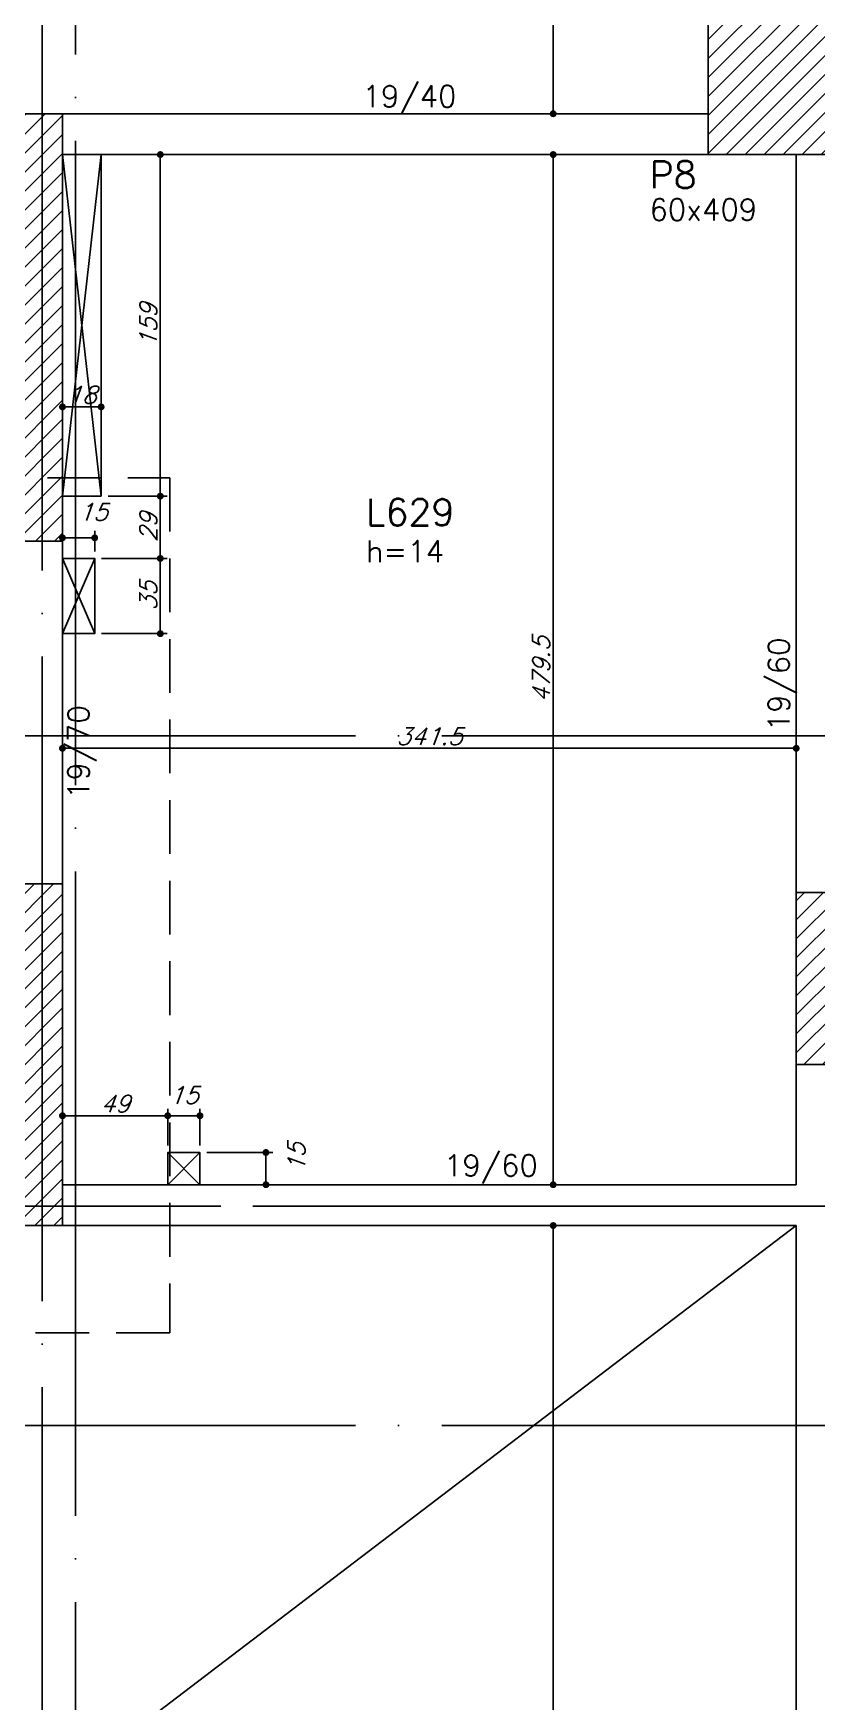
# Model space of a CAD drawing. Extents: x -4245 to 5400, y -2094 to 2406.
# Drawn here: x 2226 to 2590, y -246 to 531 of the extents above; entities that cross this region are included whole.
import ezdxf
from ezdxf.enums import TextEntityAlignment as Align

# ---------------------------------------------------------------- set-up
doc = ezdxf.new("R2010")
doc.units = 0
doc.header["$LTSCALE"] = 50
doc.header["$MEASUREMENT"] = 0
doc.linetypes.add('DASHED', pattern=[0.75, 0.5, -0.25])
doc.linetypes.add('EIXO', pattern=[6.8, 6, -0.4, 0, -0.4])
doc.layers.get('0').update_dxf_attribs({"linetype": 'CONTINUOUS'})
doc.layers.get('DEFPOINTS').update_dxf_attribs({"linetype": 'CONTINUOUS'})
for name, color, linetype in [('F-AUX-RED', 1, 'CONTINUOUS'), ('F-COTAS', 106, 'CONTINUOUS'), ('F-COTAS-FUROS', 50, 'CONTINUOUS'), ('F-EIXO', 12, 'EIXO'), ('F-LAJES-DIM', 2, 'CONTINUOUS'), ('F-LAJES-NOME', 4, 'CONTINUOUS'), ('F-PILARES-DIM', 172, 'CONTINUOUS'), ('F-PILARES-HACH', 174, 'CONTINUOUS'), ('F-PILARES-NOME', 170, 'CONTINUOUS'), ('F-PILARES-S', 170, 'CONTINUOUS'), ('F-TEXTO', 6, 'CONTINUOUS'), ('F-VIGAS', 3, 'CONTINUOUS'), ('F-VIGAS-DIM', 2, 'CONTINUOUS'), ('F-VÃO', 1, 'CONTINUOUS')]:
    doc.layers.add(name, color=color, linetype=linetype)
doc.styles.add('CP-TEXT-INCL', font='simplex.shx', dxfattribs={"oblique": 20})
doc.styles.add('MCP', font='simplex.shx')
doc.styles.add('ROMANS', font='simplex.shx')
doc.dimstyles.new('CP-COTAS-50', dxfattribs={"dimscale": 0.64, "dimtxt": 12.5, "dimasz": 5, "dimexe": 5, "dimexo": 5, "dimgap": 2.5, "dimtad": 1, "dimdec": 1, "dimdsep": 46, "dimtxsty": 'CP-TEXT-INCL', "dimblk1": 'DOT', "dimblk2": 'DOT', "dimsah": 1, "dimcen": 9, "dimclrd": 256, "dimclre": 256, "dimclrt": 256, "dimadec": 0, "dimazin": 0, "dimtfac": 1, "dimtdec": 1, "dimtmove": 2, "dimatfit": 3, "dimldrblk": 'DOT', "dimfxl": 0, "dimtolj": 1, "dimarcsym": 0})
pattern_1 = [(45, (0, 10000), (-4.4194174, 4.4194174), [])]

# ---------------------------------------------------------------- blocks, each defined once
blk = doc.blocks.new('*U10')
at = {"layer": 'F-EIXO'}
blk.add_line((0, 0), (7397, 0), dxfattribs=at)
at = {"layer": 'F-TEXTO', "style": 'ROMANS'}
blk.add_attdef('EIXO', text='', height=17.5, dxfattribs=at).set_placement((-28.2072, 0), align=Align.MIDDLE_CENTER)
blk = doc.blocks.new('*U16')
at = {"layer": 'F-EIXO'}
blk.add_line((0, 0), (7484.954, 0), dxfattribs=at)
at = {"layer": 'F-TEXTO', "style": 'ROMANS'}
blk.add_attdef('EIXO', text='', height=17.5, dxfattribs=at).set_placement((-28.2072, 0), align=Align.MIDDLE_CENTER)
blk = doc.blocks.new('*U18')
at = {"layer": 'F-EIXO'}
blk.add_line((0, 0), (0, -3377.88), dxfattribs=at)
at = {"layer": 'F-TEXTO', "style": 'ROMANS'}
blk.add_attdef('EIXO', text='', height=17.5, rotation=360, dxfattribs=at).set_placement((0, 28.21), align=Align.MIDDLE_CENTER)
blk = doc.blocks.new('*U14')
at = {"layer": 'F-EIXO'}
blk.add_line((0, 0), (0, -3477.88), dxfattribs=at)
at = {"layer": 'F-TEXTO', "style": 'ROMANS'}
blk.add_attdef('EIXO', text='', height=17.5, rotation=360, dxfattribs=at).set_placement((0, 28.21), align=Align.MIDDLE_CENTER)
blk = doc.blocks.new('_DOT')
at = {"color": 0, "linetype": 'ByBlock'}
blk.add_line((-0.5, 0), (-1, 0), dxfattribs=at)
at = {"color": 0, "linetype": 'ByBlock', "const_width": 0.5}
blk.add_lwpolyline([(-0.25, 0, 1), (0.25, 0, 1)], format="xyb", close=True, dxfattribs=at)
blk = doc.blocks.new('*D32')
at = {"layer": 'DEFPOINTS', "color": 0, "linetype": 'Continuous', "transparency": 16777216}
for p in [(2467.9, -24), (2467.9, -24), (2467.9, -875)]:
    blk.add_point(p, dxfattribs=at)
at = {"layer": 'F-COTAS', "linetype": 'Continuous', "lineweight": -2, "transparency": 16777216}
blk.add_line((2467.9, -871.8), (2467.9, -27.2), dxfattribs=at)
at = {"layer": 'F-COTAS', "linetype": 'Continuous', "lineweight": -2, "transparency": 16777216, "xscale": 3.2, "yscale": 3.2, "zscale": 3.2}
for p, rotation in [((2467.9, -24), 90), ((2467.9, -875), 270)]:
    blk.add_blockref('_DOT', p, dxfattribs=dict(at, rotation=rotation))
at = {"layer": 'F-COTAS', "linetype": 'Continuous', "transparency": 16777216, "insert": (2462.3, -449.5), "char_height": 8, "attachment_point": 5, "rotation": 90, "style": 'CP-TEXT-INCL'}
blk.add_mtext('\\A1;851', dxfattribs=at)
blk = doc.blocks.new('*D33')
at = {"layer": 'DEFPOINTS', "color": 0, "linetype": 'Continuous', "transparency": 16777216}
for p in [(2467.9, 474.5), (2467.9, 474.5), (2467.9, -5)]:
    blk.add_point(p, dxfattribs=at)
at = {"layer": 'F-COTAS', "linetype": 'Continuous', "lineweight": -2, "transparency": 16777216}
blk.add_line((2467.9, -1.8), (2467.9, 471.3), dxfattribs=at)
at = {"layer": 'F-COTAS', "linetype": 'Continuous', "lineweight": -2, "transparency": 16777216, "xscale": 3.2, "yscale": 3.2, "zscale": 3.2}
for p, rotation in [((2467.9, 474.5), 90), ((2467.9, -5), 270)]:
    blk.add_blockref('_DOT', p, dxfattribs=dict(at, rotation=rotation))
at = {"layer": 'F-COTAS', "linetype": 'Continuous', "transparency": 16777216, "insert": (2462.3, 234.75), "char_height": 8, "attachment_point": 5, "rotation": 90, "style": 'CP-TEXT-INCL'}
blk.add_mtext('\\A1;479.5', dxfattribs=at)
blk = doc.blocks.new('*D34')
at = {"layer": 'DEFPOINTS', "color": 0, "linetype": 'Continuous', "transparency": 16777216}
for p in [(2467.9, 739.5), (2467.9, 739.5), (2467.9, 493.5)]:
    blk.add_point(p, dxfattribs=at)
at = {"layer": 'F-COTAS', "linetype": 'Continuous', "lineweight": -2, "transparency": 16777216}
blk.add_line((2467.9, 496.7), (2467.9, 736.3), dxfattribs=at)
at = {"layer": 'F-COTAS', "linetype": 'Continuous', "lineweight": -2, "transparency": 16777216, "xscale": 3.2, "yscale": 3.2, "zscale": 3.2}
for p, rotation in [((2467.9, 739.5), 90), ((2467.9, 493.5), 270)]:
    blk.add_blockref('_DOT', p, dxfattribs=dict(at, rotation=rotation))
at = {"layer": 'F-COTAS', "linetype": 'Continuous', "transparency": 16777216, "insert": (2462.3, 616.5), "char_height": 8, "attachment_point": 5, "rotation": 90, "style": 'CP-TEXT-INCL'}
blk.add_mtext('\\A1;246', dxfattribs=at)
blk = doc.blocks.new('*D68')
at = {"layer": 'DEFPOINTS', "color": 0, "linetype": 'Continuous', "transparency": 16777216}
for p in [(2239.5, 198.13), (2581, 198.13), (2581, 198.13)]:
    blk.add_point(p, dxfattribs=at)
at = {"layer": 'F-COTAS', "linetype": 'Continuous', "lineweight": -2, "transparency": 16777216}
blk.add_line((2242.7, 198.13), (2577.8, 198.13), dxfattribs=at)
at = {"layer": 'F-COTAS', "linetype": 'Continuous', "lineweight": -2, "transparency": 16777216, "xscale": 3.2, "yscale": 3.2, "zscale": 3.2, "rotation": 180}
blk.add_blockref('_DOT', (2239.5, 198.13), dxfattribs=at)
at = {"layer": 'F-COTAS', "linetype": 'Continuous', "lineweight": -2, "transparency": 16777216, "xscale": 3.2, "yscale": 3.2, "zscale": 3.2}
blk.add_blockref('_DOT', (2581, 198.13), dxfattribs=at)
at = {"layer": 'F-COTAS', "linetype": 'Continuous', "transparency": 16777216, "insert": (2410.25, 203.73), "char_height": 8, "attachment_point": 5, "style": 'CP-TEXT-INCL'}
blk.add_mtext('\\A1;341.5', dxfattribs=at)
blk = doc.blocks.new('*U198')
at = {"layer": 'F-VÃO'}
for p, q in [((0, 0), (15, 15)), ((0, 15), (15, 0))]:
    blk.add_line(p, q, dxfattribs=at)
at = {"layer": 'F-VÃO', "color": 3}
blk.add_lwpolyline([(0, 0), (15, 0), (15, 15), (0, 15)], close=True, dxfattribs=at)
blk = doc.blocks.new('*U201')
at = {"layer": 'F-VÃO'}
for p, q in [((0, 0), (15, 35)), ((0, 35), (15, 0))]:
    blk.add_line(p, q, dxfattribs=at)
at = {"layer": 'F-VÃO', "color": 3}
blk.add_lwpolyline([(0, 0), (15, 0), (15, 35), (0, 35)], close=True, dxfattribs=at)
blk = doc.blocks.new('*U204')
at = {"layer": 'F-VÃO'}
for p, q in [((0, 0), (18, 159)), ((0, 159), (18, 0))]:
    blk.add_line(p, q, dxfattribs=at)
at = {"layer": 'F-VÃO', "color": 3}
blk.add_lwpolyline([(0, 0), (18, 0), (18, 159), (0, 159)], close=True, dxfattribs=at)
blk = doc.blocks.new('*D286')
at = {"layer": 'DEFPOINTS', "color": 0, "linetype": 'Continuous', "transparency": 16777216}
for p in [(2274.74, 474.5), (2285.04, 474.5), (2257.5, 315.5)]:
    blk.add_point(p, dxfattribs=at)
at = {"layer": 'F-COTAS-FUROS', "linetype": 'Continuous', "lineweight": -2, "transparency": 16777216}
for p, q in [((2277.94, 474.5), (2288.24, 474.5)), ((2285.04, 318.7), (2285.04, 471.3)), ((2260.7, 315.5), (2288.24, 315.5))]:
    blk.add_line(p, q, dxfattribs=at)
at = {"layer": 'F-COTAS-FUROS', "linetype": 'Continuous', "lineweight": -2, "transparency": 16777216, "xscale": 3.2, "yscale": 3.2, "zscale": 3.2}
for p, rotation in [((2285.04, 474.5), 90), ((2285.04, 315.5), 270)]:
    blk.add_blockref('_DOT', p, dxfattribs=dict(at, rotation=rotation))
at = {"layer": 'F-COTAS-FUROS', "linetype": 'Continuous', "transparency": 16777216, "insert": (2279.44, 395), "char_height": 8, "attachment_point": 5, "rotation": 90, "style": 'CP-TEXT-INCL'}
blk.add_mtext('\\A1;159', dxfattribs=at)
blk = doc.blocks.new('*D287')
at = {"layer": 'DEFPOINTS', "color": 0, "linetype": 'Continuous', "transparency": 16777216}
for p in [(2239.5, 351.84), (2257.5, 357.04), (2257.5, 349.98)]:
    blk.add_point(p, dxfattribs=at)
at = {"layer": 'F-COTAS-FUROS', "linetype": 'Continuous', "lineweight": -2, "transparency": 16777216}
for p, q in [((2239.5, 355.04), (2239.5, 360.24)), ((2257.5, 353.18), (2257.5, 360.24)), ((2242.7, 357.04), (2254.3, 357.04))]:
    blk.add_line(p, q, dxfattribs=at)
at = {"layer": 'F-COTAS-FUROS', "linetype": 'Continuous', "lineweight": -2, "transparency": 16777216, "xscale": 3.2, "yscale": 3.2, "zscale": 3.2, "rotation": 180}
blk.add_blockref('_DOT', (2239.5, 357.04), dxfattribs=at)
at = {"layer": 'F-COTAS-FUROS', "linetype": 'Continuous', "lineweight": -2, "transparency": 16777216, "xscale": 3.2, "yscale": 3.2, "zscale": 3.2}
blk.add_blockref('_DOT', (2257.5, 357.04), dxfattribs=at)
at = {"layer": 'F-COTAS-FUROS', "linetype": 'Continuous', "transparency": 16777216, "insert": (2248.5, 362.64), "char_height": 8, "attachment_point": 5, "style": 'CP-TEXT-INCL'}
blk.add_mtext('\\A1;18', dxfattribs=at)
blk = doc.blocks.new('*D288')
at = {"layer": 'DEFPOINTS', "color": 0, "linetype": 'Continuous', "transparency": 16777216}
for p in [(2254.5, 286.5), (2285.04, 286.5), (2254.5, 251.5)]:
    blk.add_point(p, dxfattribs=at)
at = {"layer": 'F-COTAS-FUROS', "linetype": 'Continuous', "lineweight": -2, "transparency": 16777216}
for p, q in [((2257.7, 286.5), (2288.24, 286.5)), ((2285.04, 254.7), (2285.04, 283.3)), ((2257.7, 251.5), (2288.24, 251.5))]:
    blk.add_line(p, q, dxfattribs=at)
at = {"layer": 'F-COTAS-FUROS', "linetype": 'Continuous', "lineweight": -2, "transparency": 16777216, "xscale": 3.2, "yscale": 3.2, "zscale": 3.2}
for p, rotation in [((2285.04, 286.5), 90), ((2285.04, 251.5), 270)]:
    blk.add_blockref('_DOT', p, dxfattribs=dict(at, rotation=rotation))
at = {"layer": 'F-COTAS-FUROS', "linetype": 'Continuous', "transparency": 16777216, "insert": (2279.44, 269), "char_height": 8, "attachment_point": 5, "rotation": 90, "style": 'CP-TEXT-INCL'}
blk.add_mtext('\\A1;35', dxfattribs=at)
blk = doc.blocks.new('*D289')
at = {"layer": 'DEFPOINTS', "color": 0, "linetype": 'Continuous', "transparency": 16777216}
for p in [(2257.5, 315.5), (2285.04, 315.5), (2254.5, 286.5)]:
    blk.add_point(p, dxfattribs=at)
at = {"layer": 'F-COTAS-FUROS', "linetype": 'Continuous', "lineweight": -2, "transparency": 16777216}
for p, q in [((2260.7, 315.5), (2288.24, 315.5)), ((2285.04, 289.7), (2285.04, 312.3)), ((2257.7, 286.5), (2288.24, 286.5))]:
    blk.add_line(p, q, dxfattribs=at)
at = {"layer": 'F-COTAS-FUROS', "linetype": 'Continuous', "lineweight": -2, "transparency": 16777216, "xscale": 3.2, "yscale": 3.2, "zscale": 3.2}
for p, rotation in [((2285.04, 315.5), 90), ((2285.04, 286.5), 270)]:
    blk.add_blockref('_DOT', p, dxfattribs=dict(at, rotation=rotation))
at = {"layer": 'F-COTAS-FUROS', "linetype": 'Continuous', "transparency": 16777216, "insert": (2279.44, 301), "char_height": 8, "attachment_point": 5, "rotation": 90, "style": 'CP-TEXT-INCL'}
blk.add_mtext('\\A1;29', dxfattribs=at)
blk = doc.blocks.new('*D290')
at = {"layer": 'DEFPOINTS', "color": 0, "linetype": 'Continuous', "transparency": 16777216}
for p in [(2239.5, 296.1), (2239.5, 290.09), (2254.5, 286.5)]:
    blk.add_point(p, dxfattribs=at)
at = {"layer": 'F-COTAS-FUROS', "linetype": 'Continuous', "lineweight": -2, "transparency": 16777216}
for p, q in [((2239.5, 293.29), (2239.5, 299.3)), ((2251.3, 296.1), (2242.7, 296.1)), ((2254.5, 289.7), (2254.5, 299.3))]:
    blk.add_line(p, q, dxfattribs=at)
at = {"layer": 'F-COTAS-FUROS', "linetype": 'Continuous', "lineweight": -2, "transparency": 16777216, "xscale": 3.2, "yscale": 3.2, "zscale": 3.2, "rotation": 180}
blk.add_blockref('_DOT', (2239.5, 296.1), dxfattribs=at)
at = {"layer": 'F-COTAS-FUROS', "linetype": 'Continuous', "lineweight": -2, "transparency": 16777216, "xscale": 3.2, "yscale": 3.2, "zscale": 3.2}
blk.add_blockref('_DOT', (2254.5, 296.1), dxfattribs=at)
at = {"layer": 'F-COTAS-FUROS', "linetype": 'Continuous', "transparency": 16777216, "insert": (2253.71, 308.14), "char_height": 8, "attachment_point": 5, "style": 'CP-TEXT-INCL'}
blk.add_mtext('\\A1;15', dxfattribs=at)
blk = doc.blocks.new('*D291')
at = {"layer": 'DEFPOINTS', "color": 0, "linetype": 'Continuous', "transparency": 16777216}
for p in [(2288.5, 27.11), (2288.5, 10), (2303.5, 10)]:
    blk.add_point(p, dxfattribs=at)
at = {"layer": 'F-COTAS-FUROS', "linetype": 'Continuous', "lineweight": -2, "transparency": 16777216}
for p, q in [((2288.5, 13.2), (2288.5, 30.31)), ((2300.3, 27.11), (2291.7, 27.11)), ((2303.5, 13.2), (2303.5, 30.31))]:
    blk.add_line(p, q, dxfattribs=at)
at = {"layer": 'F-COTAS-FUROS', "linetype": 'Continuous', "lineweight": -2, "transparency": 16777216, "xscale": 3.2, "yscale": 3.2, "zscale": 3.2, "rotation": 180}
blk.add_blockref('_DOT', (2288.5, 27.11), dxfattribs=at)
at = {"layer": 'F-COTAS-FUROS', "linetype": 'Continuous', "lineweight": -2, "transparency": 16777216, "xscale": 3.2, "yscale": 3.2, "zscale": 3.2}
blk.add_blockref('_DOT', (2303.5, 27.11), dxfattribs=at)
at = {"layer": 'F-COTAS-FUROS', "linetype": 'Continuous', "transparency": 16777216, "insert": (2296, 36.71), "char_height": 8, "attachment_point": 5, "style": 'CP-TEXT-INCL'}
blk.add_mtext('\\A1;15', dxfattribs=at)
blk = doc.blocks.new('*D292')
at = {"layer": 'DEFPOINTS', "color": 0, "linetype": 'Continuous', "transparency": 16777216}
for p in [(2239.5, 27.11), (2239.5, 12.51), (2288.5, 10)]:
    blk.add_point(p, dxfattribs=at)
at = {"layer": 'F-COTAS-FUROS', "linetype": 'Continuous', "lineweight": -2, "transparency": 16777216}
for p, q in [((2239.5, 15.71), (2239.5, 30.31)), ((2285.3, 27.11), (2242.7, 27.11)), ((2288.5, 13.2), (2288.5, 30.31))]:
    blk.add_line(p, q, dxfattribs=at)
at = {"layer": 'F-COTAS-FUROS', "linetype": 'Continuous', "lineweight": -2, "transparency": 16777216, "xscale": 3.2, "yscale": 3.2, "zscale": 3.2, "rotation": 180}
blk.add_blockref('_DOT', (2239.5, 27.11), dxfattribs=at)
at = {"layer": 'F-COTAS-FUROS', "linetype": 'Continuous', "lineweight": -2, "transparency": 16777216, "xscale": 3.2, "yscale": 3.2, "zscale": 3.2}
blk.add_blockref('_DOT', (2288.5, 27.11), dxfattribs=at)
at = {"layer": 'F-COTAS-FUROS', "linetype": 'Continuous', "transparency": 16777216, "insert": (2264, 32.71), "char_height": 8, "attachment_point": 5, "style": 'CP-TEXT-INCL'}
blk.add_mtext('\\A1;49', dxfattribs=at)
blk = doc.blocks.new('*D293')
at = {"layer": 'DEFPOINTS', "color": 0, "linetype": 'Continuous', "transparency": 16777216}
for p in [(2303.5, 10), (2334.21, 10), (2303.5, -5)]:
    blk.add_point(p, dxfattribs=at)
at = {"layer": 'F-COTAS-FUROS', "linetype": 'Continuous', "lineweight": -2, "transparency": 16777216}
for p, q in [((2306.7, 10), (2337.41, 10)), ((2334.21, -1.8), (2334.21, 6.8)), ((2306.7, -5), (2337.41, -5))]:
    blk.add_line(p, q, dxfattribs=at)
at = {"layer": 'F-COTAS-FUROS', "linetype": 'Continuous', "lineweight": -2, "transparency": 16777216, "xscale": 3.2, "yscale": 3.2, "zscale": 3.2}
for p, rotation in [((2334.21, 10), 90), ((2334.21, -5), 270)]:
    blk.add_blockref('_DOT', p, dxfattribs=dict(at, rotation=rotation))
at = {"layer": 'F-COTAS-FUROS', "linetype": 'Continuous', "transparency": 16777216, "insert": (2348.42, 7.64), "char_height": 8, "attachment_point": 5, "rotation": 90, "style": 'CP-TEXT-INCL'}
blk.add_mtext('\\A1;15', dxfattribs=at)

msp = doc.modelspace()

# ---------------------------------------------------------------- hatches: boundary and pattern name
at = {"layer": 'F-PILARES-HACH', "linetype": 'Continuous'}
h = msp.add_hatch(dxfattribs=at)
h.set_pattern_fill('ANSI31', color=256, scale=50, style=0)
h.set_pattern_definition(pattern_1)
h.paths.add_polyline_path([(2540, 474.5), (2600, 474.5), (2600, 883.5), (2540, 883.5)], flags=16)
h = msp.add_hatch(dxfattribs=at)
h.set_pattern_fill('ANSI31', color=256, scale=50, style=0)
h.set_pattern_definition(pattern_1)
h.paths.add_polyline_path([(2214.5, 294.5), (2239.5, 294.5), (2239.5, 493.5), (2214.5, 493.5)], flags=16)
h = msp.add_hatch(dxfattribs=at)
h.set_pattern_fill('ANSI31', color=256, scale=50, style=0)
h.set_pattern_definition(pattern_1)
h.paths.add_polyline_path([(2214.5, -24), (2239.5, -24), (2239.5, 135), (2214.5, 135)], flags=16)
h = msp.add_hatch(dxfattribs=at)
h.set_pattern_fill('ANSI31', color=256, scale=50, style=0)
h.set_pattern_definition(pattern_1)
h.paths.add_polyline_path([(2581, 51), (2600, 51), (2600, 131), (2581, 131)], flags=16)

# ---------------------------------------------------------------- linework, layer by layer
at = {"layer": 'F-AUX-RED', "color": 4, "linetype": 'DASHED'}
msp.add_lwpolyline([(1445, -74), (1445, 324), (2289.5, 324), (2289.5, -74), (1445, -74)], dxfattribs=at)
at = {"layer": 'F-EIXO'}
msp.add_line((-3768.53, -15), (3691.239, -15), dxfattribs=at)
at = {"layer": 'F-PILARES-S', "linetype": 'Continuous'}
for points in [[(2540, 474.5), (2600, 474.5), (2600, 883.5), (2540, 883.5), (2540, 474.5)], [(2214.5, 294.5), (2239.5, 294.5), (2239.5, 493.5), (2214.5, 493.5), (2214.5, 294.5)], [(2214.5, -24), (2239.5, -24), (2239.5, 135), (2214.5, 135), (2214.5, -24)], [(2581, 51), (2600, 51), (2600, 131), (2581, 131), (2581, 51)]]:
    msp.add_lwpolyline(points, dxfattribs=at)
at = {"layer": 'F-VIGAS'}
for points in [[(2540, 493.5), (2239.5, 493.5)], [(2239.5, 474.5), (2540, 474.5)], [(2581, 474.5), (2581, 131)], [(2239.5, 264), (2239.5, 294.5)], [(2239.5, 135), (2239.5, 264)], [(2581, 51), (2581, -5)], [(2581, -5), (2239.5, -5)], [(2239.5, -24), (2581, -24)], [(2581, -24), (2581, -444.5)]]:
    msp.add_lwpolyline(points, dxfattribs=at)
at = {"layer": 'F-VÃO'}
msp.add_line((1464, -875), (2581, -24), dxfattribs=at)

# ---------------------------------------------------------------- block references
at = {"layer": 'F-EIXO', "linetype": 'Continuous'}
for name, p in [('*U14', (2230, 1941.357)), ('*U18', (2245.5, 1841.357)), ('*U10', (-3705.761, 204)), ('*U16', (-3793.715, -15)), ('*U10', (-3705.761, -117))]:
    msp.add_blockref(name, p, dxfattribs=at)
at = {"layer": 'F-VÃO', "linetype": 'Continuous'}
for name, p in [('*U204', (2239.5, 315.5)), ('*U201', (2239.5, 251.5)), ('*U198', (2288.5, -5))]:
    msp.add_blockref(name, p, dxfattribs=at)

# ---------------------------------------------------------------- texts
at = {"layer": 'F-LAJES-DIM', "linetype": 'Continuous', "style": 'MCP'}
msp.add_text('h=14', height=10, dxfattribs=at).set_placement((2380.708, 284.792))
at = {"layer": 'F-LAJES-NOME', "linetype": 'Continuous', "style": 'MCP'}
msp.add_text('L629', height=12.5, dxfattribs=at).set_placement((2380.708, 301.792))
at = {"layer": 'F-PILARES-DIM', "linetype": 'Continuous', "style": 'MCP'}
msp.add_text('60x409', height=10, dxfattribs=at).set_placement((2512.705, 443.875))
at = {"layer": 'F-PILARES-NOME', "linetype": 'Continuous', "style": 'MCP'}
msp.add_text('P8', height=12.5, dxfattribs=at).set_placement((2512.705, 458.875))
at = {"layer": 'F-VIGAS-DIM', "linetype": 'Continuous', "style": 'MCP'}
for s, p in [('19/40', (2379.14, 496.625)), ('19/60', (2417.04, -1.087))]:
    msp.add_text(s, height=10, dxfattribs=at).set_placement(p)
for s, p in [('19/60', (2577.875, 206)), ('19/70', (2252, 174.5))]:
    msp.add_text(s, height=10, rotation=90, dxfattribs=at).set_placement(p)

# ---------------------------------------------------------------- dimensions: what is measured, and where the dimension line sits
at = {"layer": 'F-COTAS', "linetype": 'Continuous'}
for base, p1, p2, angle, picture, middle in [((2467.896, 739.5), (2467.896, 493.5), (2467.896, 739.5), 270, '*D34', (2462.296, 616.5)), ((2467.896, 474.5), (2467.896, -5), (2467.896, 474.5), 270, '*D33', (2462.296, 234.75)), ((2581, 198.13), (2239.5, 198.13), (2581, 198.13), 180, '*D68', (2410.25, 203.73)), ((2467.896, -24), (2467.896, -875), (2467.896, -24), 270, '*D32', (2462.296, -449.5))]:
    dim = msp.add_linear_dim(base=base, p1=p1, p2=p2, angle=angle, dimstyle='CP-COTAS-50', dxfattribs=at)
    dim.commit()
    dim.dimension.update_dxf_attribs({"geometry": picture, "text_midpoint": middle})
at = {"layer": 'F-COTAS-FUROS', "linetype": 'Continuous'}
for base, p1, p2, picture, middle in [((2285.038, 474.5), (2257.5, 315.5), (2274.735, 474.5), '*D286', (2279.438, 395)), ((2285.038, 315.5), (2254.5, 286.5), (2257.5, 315.5), '*D289', (2279.438, 301)), ((2285.038, 286.5), (2254.5, 251.5), (2254.5, 286.5), '*D288', (2279.438, 269))]:
    dim = msp.add_linear_dim(base=base, p1=p1, p2=p2, angle=90, dimstyle='CP-COTAS-50', override={"dimdec": 0, "dimfxl": 7.5}, dxfattribs=at)
    dim.commit()
    dim.dimension.update_dxf_attribs({"geometry": picture, "text_midpoint": middle})
for base, p1, p2, picture, middle in [((2257.5, 357.044), (2239.5, 351.84), (2257.5, 349.981), '*D287', (2248.5, 362.644)), ((2288.5, 27.112), (2303.5, 10), (2288.5, 10), '*D291', (2296, 36.712)), ((2239.5, 27.112), (2288.5, 10), (2239.5, 12.505), '*D292', (2264, 32.712))]:
    dim = msp.add_linear_dim(base=base, p1=p1, p2=p2, dimstyle='CP-COTAS-50', override={"dimdec": 0, "dimfxl": 7.5}, dxfattribs=at)
    dim.commit()
    dim.dimension.update_dxf_attribs({"geometry": picture, "text_midpoint": middle})
dim = msp.add_linear_dim(base=(2239.5, 296.1), p1=(2254.5, 286.5), p2=(2239.5, 290.093), dimstyle='CP-COTAS-50', override={"dimdec": 0, "dimfxl": 7.5}, dxfattribs=at)
dim.commit()
dim.dimension.update_dxf_attribs({"geometry": '*D290', "text_midpoint": (2253.713, 308.135), "dimtype": 160})
dim = msp.add_linear_dim(base=(2334.207, 10), p1=(2303.5, -5), p2=(2303.5, 10), angle=90, dimstyle='CP-COTAS-50', override={"dimdec": 0, "dimfxl": 7.5}, dxfattribs=at)
dim.commit()
dim.dimension.update_dxf_attribs({"geometry": '*D293', "text_midpoint": (2348.419, 7.636), "dimtype": 160})

doc.saveas('drawing.dxf')
